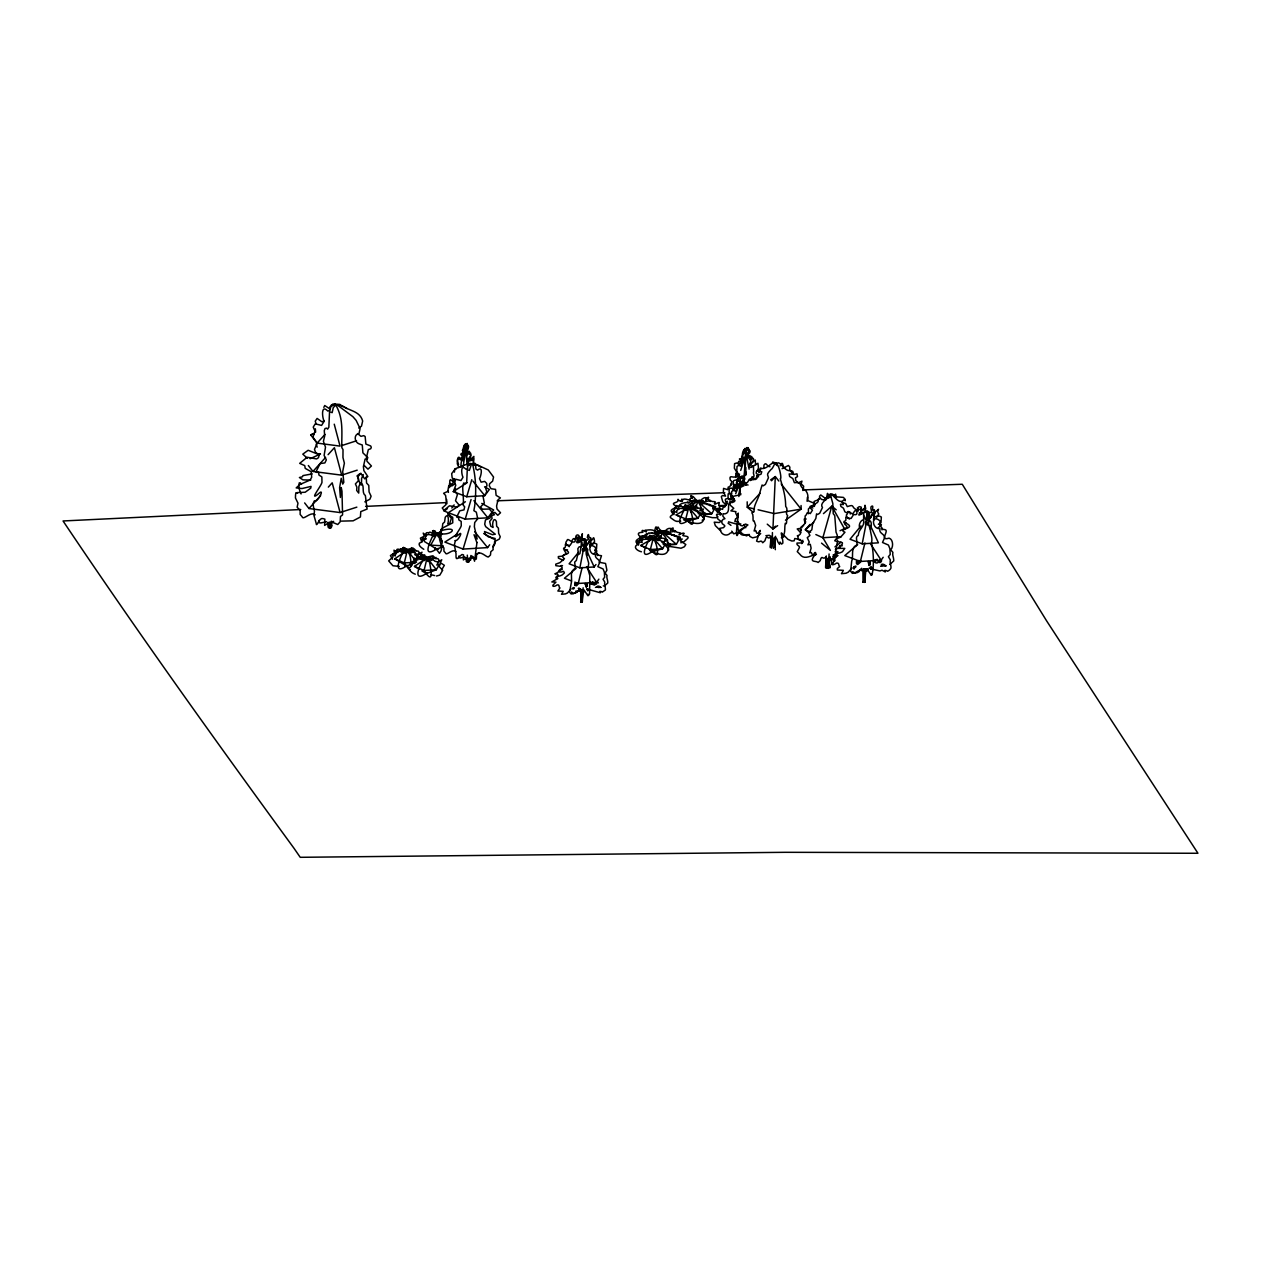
<?xml version="1.0" encoding="UTF-8"?>
<svg xmlns="http://www.w3.org/2000/svg" width="1261" height="1261" viewBox="0 0 1261 1261"><rect width="100%" height="100%" fill="white"/><g stroke="black" fill="none" stroke-linecap="round" stroke-linejoin="round"><path stroke-width="1.5" d="M737.023 486.242L736.329 488.149L733.382 486.084L733.098 489.835M468.414 464.521L468.509 459.162M864.037 578.389L863.974 581.81M863.265 569.326L863.328 582.188M773.371 548.362C771.59 536.24 776.035 534.27 777.801 541.773L779.487 544.342L780.007 542.041L781.584 544.09L782.797 543.223C783.538 539.692 778.652 527.713 783.333 535.452C785.54 532.237 784.232 528.469 785.256 523.315C787.573 525.821 785.855 517.845 787.684 515.686C784.531 513.259 788.913 509.712 785.682 506.355C785.587 495.541 782.955 488.117 780.275 478.707C782.198 479.7 778.92 463.244 775.941 463.544M580.927 590.053L580.927 601.592M863.407 568.9L863.407 581.952M745.771 475.255L745.881 467.516M746.008 457.853L746.071 453.976L740.711 470.416M297.013 492.61L305.178 492.247L310.758 488.149L311.057 486.399L301.994 488.543L296.193 487.897L299.929 484.476L310.111 480.047L311.688 477.241L311.215 471.709L305.209 468.367L304.752 465.624L299.677 463.37L307.132 457.239L316.637 458.925L318.45 457.727L319.175 455.032L315.455 452.163L314.509 449.389L317.141 443.084L325.023 434.399M441.445 533.876C452.762 535.105 458.705 525.727 441.508 530.55L440.704 529.762L443.762 527.413L452.762 522.811L452.715 517.278L447.954 514.63L447.592 512.455L443.557 510.658L449.483 505.803L457.034 507.127L459.209 505.188L455.505 500.727L457.428 494.564L454.086 489.851L455.773 485.17L454.307 481.891L455.946 479.29L460.959 480.536L463.023 477.225C461.431 474.719 460.297 463.26 465.908 469.155L467.799 468.383L467.358 466.538L470.668 463.969L477.478 464.962L488.275 469.99L493.555 477.036L492.625 481.135L489.631 483.735L489.284 485.832L491.049 488.732L495.526 489.363L496.109 495.337L500.396 497.89L498.032 499.75L496.582 506.039L497.023 509.034L500.522 512.738L497.78 515.276L494.848 512.392L491.585 513.889M300.26 483.026L301.615 483.909M753.684 479.81L752.486 478.345C755.828 475.302 752.502 474.246 753.605 471.646L753.479 465.892L752.013 467.027C751.02 467.941 746.748 467.484 749.365 464.915L750.689 461.605A2.207 1.34 76.5 0 0 750.563 459.95L749.838 459.839C749.444 458.768 748.167 457.554 747.537 456.514C745.834 454.07 751.067 452.573 747.6 449.956L747.442 448.018L746.512 449.657M775.2 539.393L774.995 547.148M307.385 458.326L302.798 454.149L308.157 450.272L318.198 454.323L319.853 453.613M579.051 587.989C582.361 591.724 582.44 595.003 581.321 601.97L582.188 601.45M738.851 496.535L739.687 492.279M580.864 601.812L580.69 589.155L578.279 588.477M314.21 500.98C317.693 502.918 325.637 486.73 318.387 493.886C308.346 501.988 321.429 485.911 321.981 482.238L321.854 476.894L318.907 475.019L318.734 472.418L316.306 472.308L316.212 471.409L320.121 463.559L324.897 462.929L326.331 459.855L324.109 455.41L325.511 447.151L323.415 441.35L324.707 435.943L324.266 430.726L324.991 428.567L326.567 428.094L327.624 429.15L328.853 427.243L329.547 411.716L332.163 412.646L333.282 407.602L336.64 404.198L339.871 404.418L342.708 406.72M455.095 540.512C457.853 542.057 464.174 529.21 458.405 534.885C450.445 541.316 460.832 528.548 461.258 525.648L461.179 521.392L458.815 519.91L458.689 517.845L456.687 517.042L459.792 510.815L464.001 509.885L464.663 506.78L463.228 505.235C463.859 499.104 462.755 493.098 462.724 487.219L463.654 483.042L465.735 483.499L466.712 481.986L467.264 469.675L469.344 470.4L471.441 464.347L474.877 463.685L481.087 467.185M743.627 483.089L746.181 448.096L746.276 449.357L746.985 447.529L748.072 448.065M581.794 589.849L581.431 601.465M864.368 568.679L864.069 574.906M466.081 558.024L466.334 561.618L469.297 561.019L470.148 557.457L476.327 559.112L476.626 554.146C480.993 549.701 487.629 559.238 488.937 556.511L490.497 554.982L490.781 551.766L493.177 549.67L492.846 546.376L495.021 542.577L495.116 538.463L488.385 536.871L485.438 534.459L484.523 531.527L492.389 534.696L495.305 534.207L485.658 526.641L484.713 524.245L485.438 519.942L490.009 518.05L490.529 515.938L494.359 514.787L489.378 509.034L482.38 509.192L480.567 506.922L484.319 503.076L483.105 496.645L484.46 494.438M737.149 518.823L737.858 513.794M594.12 553.453L595.334 552.602L595.633 547.621C587.61 540.543 588.209 555.266 595.649 554.414C593.978 559.064 601.182 559.127 599.306 563.336L597.84 566.662L603.073 568.947L604.366 572.147L604.649 577.27L603.057 579.256L604.776 582.109C604.224 584.584 605.17 585.908 605.359 588.446L605.422 589.959L602.206 592.166A3.279 2.695 59.4 0 0 599.716 591.425L600.331 592.749L587.122 589.06L587.831 590.842M594.672 550.411L596.485 549.181L596.816 544.169C594.987 542.277 589.344 543.302 590.227 546.675M743.659 486.179L743.817 483.94L742.13 484.256L741.531 482.396L743.123 481.103L743.312 479.007L741.169 476.626M878.318 527.555L879.674 526.594L880.036 520.951C870.957 512.959 871.635 529.588 880.036 528.643C878.16 533.892 886.278 533.955 884.182 538.715L882.511 542.482L888.438 545.067L889.888 548.677L890.219 554.462L888.406 556.716L890.345 559.931C889.73 562.721 890.802 564.234 891.007 567.087C891.432 569.137 888.296 571.044 887.46 571.296A3.704 3.058 59.4 0 0 884.639 570.461L885.332 571.942L881.975 570.193L879.989 570.934L873.179 569.452L871.13 566.646M878.35 524.277L880.982 522.716L881.344 517.057C879.295 514.914 872.911 516.08 873.92 519.895M739.671 477.052L736.802 471.062L737.007 466.491L738.757 465.293L740.774 466.271L742.366 460.864L743.438 461.416M827.437 558.607L827.137 566.583L828.178 568.38C828.209 564.944 827.184 553.689 830.164 559.033C830.053 553.232 831.598 567.907 833.158 562.863M332.006 521.534L331.233 527.681L328.538 527.051L328.27 522.385M440.924 532.741L440.546 534.759L441.823 534.16M580.895 589.565C578.767 594.861 580.092 586.728 578.153 591.204C576.608 591.504 571.028 596.012 571.69 591.882M826.302 498.678L827.515 493.366L828.099 496.235M331.265 521.171L331.186 526.389L329.279 528.012L328.995 522.59L324.629 525.396L324.865 519.138L322.879 518.57C319.38 517.152 316.369 528.028 316.243 523.567L313.942 515.402L314.462 511.194C313.91 508.278 311.893 503.013 314.446 501.405M468.367 458.389L469.644 460.123L473.884 456.403L473.143 464.6M587.122 555.124L587.784 549.497L586.034 547.038L586.192 554.131L588.729 563.257L587.91 569.026L589.817 575.615L589.596 593.742L588.509 595.428A3.279 0.883 86.6 0 0 587.736 594.294L587.894 595.712L583.906 589.864L583.953 592.071L582.283 590.558L581.841 602.001L581.353 601.371M655.657 542.782C655.641 540.212 651.921 540.953 655.231 536.997M691.06 512.234L687.608 505.566L686.488 510.547L684.912 509.617L684.628 507.537L688.096 507.947L690.492 505.929L689.956 508.088L685.07 506.276L685.574 507.505M870.405 529.447C874.094 518.807 865.125 516.915 870.248 529.242C870.594 534.049 872.817 538.163 871.493 542.876C873.794 552.633 874.031 567.072 871.966 574.984A3.704 0.993 86.6 0 0 871.099 573.692L871.272 575.3L866.764 568.695L866.827 571.201L864.936 569.468L864.447 582.409L863.895 581.699M733.35 498.063L731.522 495.132L731.679 491.459L733.429 490.419L735.447 491.112L737.953 487.865L735.258 486.163L738.252 485.485L736.944 482.474L738.694 480.914L738.883 477.698L742.587 475.996L743.88 478.077C747.111 479.511 740.995 480.788 742.587 482.474C742.02 485.296 747.615 480.93 745.487 484.918M399.248 566.41L392.912 565.748L388.687 560.877L393.038 556.889L392.691 554.052L395.197 555.975C394.866 553.311 397.136 554.808 395.229 552.948C399.138 553.059 393.337 549.686 397.262 550.994C394.709 547.006 403.142 551.199 400.714 548.661C406.625 554.682 400.494 546.754 409.431 550.143C411.512 546.517 410.077 553.611 411.953 550.931C413.435 550.285 416.366 549.213 415.957 551.199C419.85 550.285 418.179 552.633 419.598 552.885L417.265 555.754L418.416 556.353C414.175 559.805 422.577 553.611 420.339 558.04M653.151 539.109C658.478 535.058 650.897 538.447 649.636 538.4C650.361 541.552 648.753 540.338 647.271 543.144C647.066 543.727 637.798 561.98 653.419 550.758M739.813 490.955C740.302 486.651 739.561 474.53 742.445 476.942L743.88 477.099L743.407 479.59M319.049 520.43L318.954 522.637L320.767 522.952L326.631 521.723M458.941 555.959L458.862 557.693L460.297 557.961L464.962 556.968M466.239 444.692L467.153 443.431L467.342 445.086C469.959 445.89 467.941 449.168 466.617 450.303M467.547 559.474L467.295 555.139M837.651 540.543C836.374 546.612 836.784 546.47 835.523 551.672C835.933 563.478 831.204 546.013 834.498 561.476M578.279 554.414L577.853 548.677L579.114 546.864L581.037 546.628L579.918 553.626L577.664 554.966L576.372 560.451L574.669 562.122L575.331 568.017L572.321 570.792L571.406 574.118L571.611 581.148L569.594 592.103L571.17 594.026A3.279 1.45 -76.7 0 1 572.573 593.064C570.303 595.097 581.353 591.314 575.804 591.125M860.412 528.627C856.14 524.229 865.85 514.22 863.312 524.639C861.673 528.785 858.489 530.392 858.252 535.468C853.524 537.249 860.396 544.847 854.564 546.36C851.08 550.458 853.602 556.936 851.679 561.24L850.592 571.233L852.389 573.392A3.704 1.639 -76.7 0 1 853.965 572.305C853.319 574.953 857.559 570.303 860.254 570.224L861.689 568.285L861.279 570.744L864.589 569.436L863.848 582.361L864.841 581.778L865.598 568.774M466.869 558.15L467.027 561.334L469.171 561.839L469.171 559.758M476.973 542.293L474.562 561.224L473.316 556.889L470.857 555.518C471.188 567.529 468.004 551.656 468.241 562.059L467.421 560.578M582.062 601.529L583.149 587.815M770.566 546.785L771.054 539.062M826.223 558.907L825.845 566.898L829.864 567.986L828.966 562.075L829.896 556.653L829.155 561.681L830.211 567.214L825.561 567.482L826.302 555.959M719.306 510.595L717.194 512.124M776.24 464.883C779.188 457.538 784.247 472.591 790.521 470.463L792.68 474.231L789.165 473.931L789.622 476.485L792.806 478.534L794.398 482.695C802.532 481.797 798.512 484.886 803.225 488.732L806 490.923C808.853 494.801 807.592 498.142 807.938 500.649L813.991 503.171L812.904 505.819L811.58 506.102M425.745 557.977C425.146 553.658 428.661 559.143 427.81 561.413C429.197 559.395 429.008 561.697 429.954 563.903C429.449 563.604 434.966 585.12 426.06 573.456M772.41 538.746L772.41 532.583M744.037 483.357L746.071 453.976L747.016 457.664M494.454 541.867L494.848 543.901L493.335 546.801M836.027 497.449L835.602 494.139L834.136 496.598M738.615 463.938C737.433 461.037 740.254 459.713 740.916 462.913L743.312 462.361L743.36 461.242L741.121 461.227L740.633 460.06L743.627 459.398L742.366 455.552L744.116 453.708L744.715 448.49L746.276 449.357L748.057 447.639L749.333 450.224C751.036 450.618 749.854 454.007 747.741 453.944C746.748 458.752 750.5 455.174 751.461 457.491L750.847 458.957L753.243 458.342A2.207 2.065 16.6 0 1 753.479 459.934L752.927 461.431C748.735 466.097 750.673 467.358 755.67 464.836L757.94 463.228L758.46 467.941L757.12 471.047M738.252 513.069L737.401 524.371L738.41 531.07L744.873 526.925M739.655 494.233L740.648 481.04L742.098 486.73M829.407 496.377L830.29 494.375L832.812 503.454L833.237 513.668L834.75 515.591L836.043 532.126L837.304 535.294L836.784 539.298M740.995 478.376L741.074 476.39L740.806 477.352C737.338 476.343 736.377 481.592 737.07 483.53C738.331 485.548 729.488 483.988 737.322 486.147L734.091 489.504L731.475 488.117L729.252 488.574L729.079 492.231L732.909 497.37L732.137 498.915L730.702 498.915C720.031 497.559 729.41 502.177 724.586 507.111L723.183 507.237L722.569 509.365L718.439 508.262L718.313 511.225L720.898 513.936L719.873 514.772C718.802 513.274 714.814 514.173 717.21 515.875L717.808 518.996L720.914 521.329L719.211 522.543L714.246 522.164L715.318 525.616L720.488 530.723M829.344 496.519C830.605 489.851 835.633 498.095 838.959 497.023L843.388 497.401L845.264 499.451L845.201 500.696L844.066 499.703L842.206 501.374L842.632 502.635L845.705 503.549L847.282 506.623C854.816 503.99 851.207 506.922 855.793 509.412L858.473 510.547M466.759 445.779L466.665 444.55L465.876 445.212C462.897 445.196 462.96 449.925 463.197 452.132C465.53 455.032 457.459 453.944 462.614 455.473L463.228 455.725M746.433 450.871L746.181 456.986M745.897 471.961L745.818 474.435M578.515 583.181C574.259 589.533 576.986 582.55 578.184 582.85M771.417 548.188L772.173 539.676L771.228 536.256C767.161 541.505 767.318 532.378 764.938 540.733L762.732 542.75C760.619 538.762 760.02 543.523 756.568 541.095L760.241 530.377L757.908 533.324C755.15 534.238 757.467 528.863 754.125 530.991L755.67 525.459L754.078 520.84C751.871 522.48 754.267 515.182 751.855 512.786L754.078 511.73C753.384 504.936 758.46 499.813 760.21 491.301L762.085 485.012L763.157 485.816L765.411 484.429L768.438 477.746C767.744 474.168 765.947 474.987 771.007 469.502C773.45 468.682 775.673 458.263 777.012 465.073M731.017 485.264L731.175 483.83L732.058 484.24M740.664 494.927L740.822 493.603M725.926 504.826L726.068 503.691L726.951 504.101M746.685 448.617L744.353 449.673L743.139 454.228M458.909 467.595L457.302 463.812L457.522 459.619L459.083 458.783L460.895 459.997L463.307 455.142C457.207 451.564 466.586 455.52 462.346 450.335C465.514 449.026 462.283 443.494 466.255 444.597M410.172 563.131L411.07 565.685M825.419 498.852L825.545 497.859L826.128 498.694M463.213 466.334L465.672 449.452L466.869 455.158M741.216 476.737L738.851 477.162M441.508 531.496C438.718 531.133 440.184 534.522 433.185 533.245C434.257 538.384 428.882 532 426.076 535.799L423.207 533.104L424.248 536.224L420.402 538.148L421.915 542.214M770.203 547.605L770.991 536.65L769.273 535.294L765.884 535.673M689.168 507.631L690.319 506.764M733.524 489.142L734.611 484.87L733.461 483.783C731.947 478.754 736.14 481.339 737.937 478.881M751.335 459.556L751.792 457.932A2.207 1.592 -65.3 0 0 751.619 456.419L750.736 456.86M331.895 405.475L332.541 404.277M578.405 552.46L569.105 563.809L579.871 567.86L584.221 545.367L585.75 548.693M861.027 525.853L850.04 539.251L862.209 543.838L867.127 518.413L868.734 521.896M581.116 546.801C581.936 531.259 581.353 556.227 585.829 541.6M863.612 520.036L863.627 514.22L865.661 519.989L867.82 513.905L866.953 510.894L866.386 512.202L864.81 511.493L865.724 508.514L864.999 505.251L864.384 509.57L863.454 508.75C862.414 515.418 860.601 503.013 860.9 511.998C853.776 520.273 867.016 508.609 868.987 513.211L867.032 517.782L868.072 520.131L869.523 514.693L869.113 520.494M745.976 485.233L746.228 482.727L744.368 483.798L744.542 481.497L742.887 482.995L742.146 481.954M577.16 539.172C578.358 544.421 584.206 535.484 585.735 541.158M466.617 451.864L466.507 448.222M464.458 455.205L465.672 449.452L467.153 465.136M805.038 523.394L804.203 519.106L806.205 518.996M808.364 513.747L808.427 508.94C811.012 507.568 808.742 504.242 812.888 508.041M674.934 532.063C676.274 528.974 670.143 531.921 673.169 528.69C673.358 525.238 668.409 534.743 671.309 528.501C670.71 528.627 668.125 527.461 665.682 530.518C662.892 530.061 657.69 534.9 655.421 537.785M710.337 501.515C711.236 498.505 705.703 501.326 708.65 497.732C708.367 495.494 706.775 500.318 705.703 500.254C706.428 499.12 707.626 496.771 705.924 498.978C707.2 496.093 701.936 498.174 700.659 500.743C698.752 497.78 692.021 506.638 690.744 506.276M746.528 448.364L746.276 449.357C742.461 448.38 741.988 454.843 742.445 457.16C743.943 459.603 734.706 457.853 742.682 460.423L742.146 462.204L740.459 462.015L739.403 464.663L736.802 462.976L734.58 463.607L734.359 468.178L738.142 474.514L737.354 476.469L735.92 476.485C733.429 478.676 728.779 473.931 730.229 479.952L731.727 481.45L731.38 483.609L729.693 486.841L728.291 487.03L727.66 489.694L723.546 488.385L723.373 492.089L725.595 496.109L722.443 495.526L721.324 496.645L722.789 501.815L725.863 504.668M747.363 453.503C746.575 458.437 749.523 454.039 750.248 456.041L749.901 456.955M731.49 493.571L728.164 493.855L728.007 497.575L729.977 500.207M737.717 521.755C736.66 524.923 735.131 544.484 738.946 530.708M585.971 547.211L586.333 542.072L584.899 546.911L584.332 538.999L583.228 539.944L582.172 539.235L582.33 533.718L581.794 537.549L580.974 536.808C579.666 542.908 580.438 534.396 577.302 534.916C573.865 535.689 578.673 540.843 573.392 538.62L571.359 541.473C566.063 537.927 568.254 539.613 565.811 542.372L566.425 544.5L569.326 546.707M574.795 582.156L578.247 583.465L582.172 567.45M857.685 544.626L844.775 555.581L860.38 561.46L864.936 542.908M660.338 537.832L660.591 536.004L658.746 538.81L659.204 535.736L655.026 536.666M658.463 540.606L653.34 538.069L650.345 549.512L652.741 551.372L662.608 548.787L665.304 543.98L661.883 542.293M688.742 507.521L676.18 514.914L685.748 518.98L698.011 518.239L688.742 507.521L685.748 518.98L688.128 520.84L698.011 518.239L700.69 513.448L688.742 507.521L683.793 508.829M454.386 472.15L454.858 469.013L455.93 469.281M858.93 560.53L857.653 564.55L860.601 562.028L860.585 560.704L859.277 562.359L859.025 560.514M413.829 551.845C416.382 542.892 411.37 557.977 409.415 550.222M415.295 574.196C411.811 573.077 409.746 570.713 408.501 568.065C414.128 566.709 410.298 559.332 414.948 563.541C414.727 560.546 416.682 562.705 415.027 560.388C418.163 560.168 414.38 557.914 416.666 558.245C415.941 554.887 422.34 558.465 420.811 556.495C422.64 559.143 424.673 559.742 423.444 556.448C425.43 556.511 427.621 559.821 429.355 557.283C431.546 555.644 429.812 561.76 433.217 557.535C435.077 559.774 434.162 553.027 432.491 559.317M670.647 544.216L667.778 548.172M706.034 513.684L703.181 517.64M409.526 569.783L410.44 569.436M834.782 554.273L834.971 555.534L838.045 555.612M455.568 488.496L453.251 491.617L466.712 496.755L471.803 479.7M465.404 501.752L448.349 512.691L465.214 519.154L471.078 499.545M457.444 534.018L444.865 542.088L463.102 549.071L470.022 525.947M597.399 555.565L597.493 554.225L596.469 554.083M882.006 529.935L882.117 528.422M461.037 467.2C460.533 458.484 463.717 460.029 465.672 449.452L465.94 453.298M360.835 473.19L357.746 476.989L360.283 484.681M690.634 507.616C691.296 507.505 694.764 507.269 695.426 508.577M814.37 506.449L814.748 504.211C811.39 500.585 817.065 500.995 818.893 499.403M660.275 538.652L662.419 531.921L666.123 531.133L669.67 532.646M695.678 508.12L697.806 501.374L701.526 500.601L690.587 501.263M454.638 478.691L452.368 484.224L449.499 483.546L449.641 487.534M737.149 481.371L739.529 474.073M772.441 463.023L772.946 461.825L773.419 463.307M583.307 550.348C582.03 553.878 582.314 546.58 583.118 549.165M448.096 490.687L448.459 492.389M732.121 502.729L733.539 499.12M735.667 493.697L740.648 481.04M739.592 531.275L739.072 533.056M819.603 498.883L819.587 496.156L820.785 494.974L825.829 498.741M763.914 468.272L763.945 465.057C766.325 461.069 767.114 467.358 769.982 466.696M720.788 514.977L721.04 513.684L715.775 510.358L717.604 508.482L712.828 509.05L714.546 507.663L712.733 507.726L713.805 506.496L709.407 505.425L709.644 504.368L706.964 504.526L706.444 503.454L702.298 503.738L703.307 500.601L699.855 501.389C697.223 502.382 690.918 499.687 692.321 502.477C693.314 505.125 684.077 500.176 688.585 502.776C683.888 501.673 676.448 505.598 680.924 505.74C679.269 507.647 673.311 503.36 676.716 507.269C672.412 508.908 668.882 510.484 672.775 512.581C677.441 513.416 667.116 516.048 671.215 518.208C673.011 519.248 674.446 520.982 676.905 521.439M807.072 501.263L807.434 497.181M578.121 590.589L577.049 591.393M860.238 569.515L859.561 570.492M323.825 407.398L324.723 405.522L329.862 408.927M333.976 405.222L335.253 403.693L337.633 408.596C343.496 421.442 341.495 434.651 341.826 447.639L343.008 449.594L342.96 457.585L344.379 463.181L342.693 471.598L343.812 482.301L342.74 484.082L341.227 478.329L339.603 487.692L340.391 497.464L341.242 487.566L341.983 491.207L342.566 514.929L340.47 516.474L340.186 521.802L337.743 524.497L331.517 521.912L330.54 527.855L329.704 526.767M315.36 428.803L315.613 432.192M868.939 514.157C864.4 531.622 877.561 501.894 873.447 519.453M760.95 468.761L759.012 472.607M466.255 444.282L467.39 444.108L468.178 447.56M748.939 450.744L748.656 449.42M758.507 471.047L759.721 471.661L756.884 470.589L756.348 471.85L756.19 473.253L757.94 474.751L756.773 478.628L754.945 479.306L752.123 476.705L751.351 478.345L752.186 479.889L750.2 480.536M474.514 464.805L474.798 463.134L473.695 463.843M439.017 564.96L436.322 569.751L426.391 573.613L421.931 570.918M584.458 549.528L584.868 548.551L584.473 550.978M667.731 550.647C670.474 550.159 666.738 546.927 665.509 545.635C669.591 541.883 660.039 546.47 664.263 542.987C663.932 540.78 657.296 540.559 656.666 538.652C657.627 535.752 654.412 538.479 653.151 538.447C651.685 534.112 652.599 538.841 651.291 537.091C648.375 535.436 651.385 540.512 648.753 538.463C646.814 534.554 645.317 540.874 647.098 533.655M463.859 452.053L464.6 454.795M695.583 507.568C696.513 500.759 694.102 511.887 693.645 505.771C692.557 503.533 690.981 509.397 687.087 507.095C684.628 501.831 685.401 506.024 683.604 507.757M828.824 498.048C831.062 488.385 835.807 502.493 841.544 501.358L843.357 504.589L840.457 504.258L840.866 506.418L843.499 508.23L844.854 511.793C847.124 514.283 850.529 509.743 850.277 514.031M463.26 456.183L460.249 458.61C458.106 454.764 457.176 459.508 457.585 461.715L458.626 464.647M775.562 536.288L774.333 542.734L775.342 549.686M829.076 553.973L828.887 558.749M660.181 538.116L660.039 539.109M749.113 451.942L748.136 452.778M473.458 462.314L473.569 458.72L472.008 460.044C470.952 461.1 466.617 461.526 469.202 458.689C470.826 458.31 471.236 454.007 469.691 453.976L468.84 454.338L469.029 451.737L466.176 452.904L466.381 443.951L465.876 445.212L465.419 443.888L464.6 446.63L464.631 453.424L463.985 452.068M579.871 567.86L594.183 566.961L595.964 564.487M578.247 583.465L596.611 582.314L598.88 579.13M860.38 561.46L881.124 560.168L883.189 557.283M451.816 508.01L454.133 504.889M466.712 496.755L484.776 495.683L489.378 489.457L484.587 486.793M465.214 519.154L487.849 517.798L493.634 509.996L481.781 503.407M463.102 549.071L487.597 547.605L489.678 544.799M317.409 442.611L316.306 444.077L317.157 447.151M592.638 544.516L594.546 541.442C593.348 531.858 592.607 544.973 590.558 537.596C588.146 539.472 589.076 529.998 587.311 537.422C590.684 539.645 585.75 541.458 585.072 538.873C580.943 559.033 593.663 530.881 589.817 546.281M648.217 538.289C650.771 535.452 647.665 532.993 653.687 538.573C649.919 538.242 651.701 543.144 646.972 538.62C646.562 539.866 643.63 538.463 641.203 540.701C645.191 544.894 636.238 539.424 639.059 543.822C631.919 546.376 636.726 550.726 641.423 551.782M876.631 517.451L878.791 513.984C875.15 510.059 882.7 506.544 874.756 512.265L874.283 509.633C870.5 512.723 874.882 503.486 871.099 506.701C869.822 509.018 874.094 513.968 868.939 512.234C867.048 508.766 865.976 516.443 867.127 518.161C872.013 521.439 870.279 513.369 874.22 511.667L875.213 512.975L873.684 515.45L874.094 517.546M597.761 582.078L598.376 582.913M810.035 524.403L805.338 529.793L808.285 532.221M839.842 547.573L835.381 549.323M308.346 465.53L312.949 471.456L325.574 457.475M328.096 454.669L334.401 447.687L341.684 475.161L357.194 470.164M304.642 502.918L308.992 508.53L320.593 495.683M328.333 487.109L332.195 482.821L340.076 512.549L356.847 507.143M441.76 569.767L444.361 565.306L440.357 562.721L441.76 559.774L438.182 562.091L434.887 561.224C433.563 558.875 429.229 560.262 428.614 557.031C423.397 560.625 425.351 551.703 424.263 556.054L423.333 554.903L423.27 560.215L419.913 558.26L420.764 559.395L418.163 558.371L417.974 559.711L415.909 560.373L413.781 557.709L414.081 560.672L412.836 561.444M877.025 559.222C875.891 559.994 875.134 563.32 874.503 560.073M760.02 493.303L747.269 507.237L752.975 512.076M771.496 480.772L775.31 476.579L778.841 481.024M775.483 526.184L772.93 528.974L767.24 524.15M727.234 501.216L727.045 503.628M363.263 474.546L361.592 478.471L361.45 485.028M782.072 468.698L788.44 465.482L789.875 467.153L789.607 470.353L792.759 471.346L793.721 474.499L796.984 473.837L797.488 476.611L795.439 477.793L795.723 480.52L798.26 482.821L801.964 481.15L801.176 483.877L803.683 486.273L802.894 490.529M816.419 554.477C811.249 554.998 804.471 560.735 799.837 554.225L797.267 551.64L798.765 548.866C801.476 545.524 795.88 545.903 797.015 543.065L802.327 542.908L803.21 541.836L798.355 539.487C796.211 538.589 799.71 537.044 797.283 535.783C803.998 534.538 798.166 527.397 802.122 526.641C802.958 524.97 807.166 522.59 805.085 520.746L805.133 515.97C808.033 514.252 805.385 511.004 810.303 513.59L812.431 510.185L810.728 508.372L811.343 505.976L814.149 506.213C813.991 502.461 819.555 503.675 817.979 499.592L819.871 497.953L821.857 499.545L825.656 500.034L829.076 494.265L830.542 496.913M579.477 537.895L577.554 538.873M861.515 510.201L861.153 507.095L859.308 506.607L857.385 507.978L858.252 509.901M592.26 581.936L591.362 583.591L590.132 582.093L590.101 583.528L594.514 585.072L593.096 582.204M813.692 522.338L805.338 529.793L810.602 532.174M823.449 513.621L831.803 506.165L836.216 509.807M576.167 568.317L564.439 578.263L571.343 580.864M828.54 497.386C822.613 501.752 820.328 504.81 822.487 507.474L819.713 513.227L817.585 514.488L816.561 513.857L815.835 518.492L812.667 523.614L811.832 529.825L808.585 532.583L809.909 535.468L807.261 537.675L809.263 542.041L807.891 544.831L810.303 544.342L811.107 548.188L809.72 552.917C812.715 550.694 811.138 556.779 813.739 554.241C815.363 550.127 817.16 554.036 814.243 555.77C808.711 563.036 816.245 560.373 818.105 562.485L820.17 560.688C822.267 553.611 822.519 561.098 826.081 556.653L827.027 559.506L826.144 568.191L828.713 566.725M358.802 428.11L361.481 426.171L362.664 421.016C359.858 410.818 349.392 411.149 342.409 405.774L333.818 404.545L329.657 407.776L330.209 410.109L327.828 411.07C320.767 403.63 322.185 418.069 324.203 421.237L321.587 425.414L315.266 423.838L313.217 427.116L315.045 431.246L312.933 437.141L317.141 443.084L340.044 446.11L334.244 424.185M760.698 533.576L756.931 536.839L752.612 537.832L749.775 536.398C749.996 531.921 741.846 537.864 740.191 533.135L740.365 530.834L747.946 524.939L745.424 524.056L742.524 525.837C738.252 526.215 740.002 520.036 734.864 521.628L735.526 518.807C741.011 517.956 733.981 513.542 735.967 511.651L730.891 510.863L733.76 508.293L730.324 505.251L729.504 501.91L733.902 501.925L735.005 500.743L732.215 496.535L739.009 495.053C739.655 492.657 738.473 489.221 742.02 485.721L745.204 484.019C751.099 480.725 746.055 477.415 755.323 479.527L757.42 475.665L761.061 474.152L761.786 471.709L757.971 471.409L760.651 468.036C766.956 471.346 774.191 457.065 776.713 464.931L777.123 465.624M446.615 499.466L446.914 503.754M485.974 492.956L486.809 491.727L485.438 487.581L486.982 485.769L486.651 483.341L484.665 481.387L481.103 482.175L479.511 478.565C480.961 476.422 483.499 465.262 477.572 470.101L475.917 469.045L475.696 466.081L473.695 464.221L471.062 463.812L466.255 464.426L455.331 468.729L451.674 473.647L452.179 477.856L454.685 480.898L454.449 484.145L451.879 485.942L448.806 485.564L447.765 491.412L443.62 493.287L445.622 495.494L446.394 501.957L445.748 504.873L442.233 508.01L444.502 510.941L447.434 508.546M834.94 546.864L841.024 542.12M468.84 464.978L470.7 463.354L472.702 464.458C475.665 477.541 476.595 489.694 474.672 506.165L473.868 510.689L476.327 512.155L477.73 518.76L474.719 522.495L474.357 526.704L477.162 538.999L474.01 534.727L476.847 542.593M865.629 525.017L865.487 521.818L865.881 522.716M402.007 551.719L402.953 550.947L402.716 547.637L403.599 551.01L403.583 547.337L404.513 548.488C404.387 545.666 407.997 552.097 408.99 553.311C411.023 557.409 410.061 558.576 411.685 565.338M421.757 559.301C424.122 558.686 420.402 549.733 423.444 558.071M770.613 479.889L775.31 476.579L772.93 528.974L777.643 525.664M785.461 520.163L801.129 509.129L801.082 505.519M431.924 534.727L432.854 534.018L432.602 530.692L433.5 534.097L433.469 530.455L434.383 531.638C436.022 528.595 434.162 536.083 440.593 532.599M749.302 534.412L746.48 535.909L743.218 534.128M364.839 501.862L369.899 499.198L371.097 496.219L369.079 491.932L368.779 485.422L366.573 483.026L366.226 476.894M495.274 541.221L499.293 539.093L500.254 536.745L498.647 533.324L498.41 528.17L496.661 526.263L496.377 521.392C493.335 515.623 491.853 525.096 493.098 527.429L490.797 526.247L489.662 521.471L492.105 518.46L491.412 515.371M413.261 563.462L406.641 566.031L394.74 558.844L407.366 550.19L411.827 552.885M418.951 569.121L414.491 566.425L427.116 557.756L431.577 560.467M469.344 457.585C470.905 457.002 471.519 452.368 469.849 452.809C469.313 448.869 467.595 453.992 466.633 450.429M409.242 550.553C410.156 547.053 404.371 550.379 405.333 553.169C403.488 552.334 403.157 552.728 401.424 555.502C401.345 555.817 391.225 576.86 407.335 565.417M835.349 554.099L837.982 551.688L835.334 551.341M453.251 491.617L467.169 482.679M858.252 510.863L854.895 510.784L852.594 514.015C844.996 509.271 849.851 512.029 846.32 515.04L847.014 517.42L849.504 519.075M425.903 538.636L422.782 540.575L425.997 538.983M437.299 548.582C420.417 559.711 431.498 539.361 432.255 536.76C434.604 536.303 434.462 536.571 436.18 533.718C434.935 532.473 433.027 530.991 433.28 534.301C431.561 532.378 429.008 531.307 428.803 533.072C425.241 531.575 426.707 534.191 425.351 534.16C426.99 537.422 424.484 536.839 425.083 539.361C420.228 535.279 424.705 541.962 419.361 543.144C418.242 545.698 421.426 547.7 423.791 549.307M802.8 540.291L801.744 543.633M477.383 553.957L478.928 553.027M803.572 525.506L801.57 526.657L801.775 527.76M685.338 507.663C684.266 508.12 678.229 503.785 678.67 507.82C678.702 511.667 674.934 504.621 675.171 508.64C674.998 510.406 669.512 512.155 673.957 514.598M427.085 572.998C410.976 584.127 420.654 563.131 422.041 562.138C422.719 559.033 424.279 561.602 425.067 559.837C425.477 557.598 432.476 555.171 431.309 556.637L432.964 555.691L432.318 559.285M688.821 520.21C672.286 530.708 682.863 512.991 683.777 510.579C688.222 509.87 679.301 507.127 679.411 508.94C677.015 509.791 676.243 510.91 676.873 511.682C677.709 514.252 672.081 508.861 674.083 512.738M324.045 421.048L321.886 421.773L317.11 418.431L315.234 421.174L316.212 424.153M640.777 545.461L653.34 538.069L662.608 548.787L650.345 549.512L640.777 545.461L645.9 547.999M731.38 502.477L733.839 500.932L734.201 498.789M725.579 505.425L719.259 505.582L720.22 510.138M868.151 569.231L865.219 569.405L864.92 582.298L863.139 581.888M583.008 590.164L582.267 601.907L580.69 601.529M865.755 569.026L864.983 582.093L863.028 582.204M434.257 558.024L436.085 557.441L435.707 558.765C439.6 557.866 437.93 560.215 439.348 560.451L436.81 565.054L440.357 563.919L439.08 566.504L442.69 570.224L439.805 575.142L436.479 576.009M432.428 535.799L437.252 533.403L440.325 535.31M588.13 589.612C585.735 586.27 587.847 592.56 588.398 589.454M835.113 558.134L836.863 556.085M317.126 443.163L310.695 434.887L314.052 433.358M310.096 458.72L320.515 453.992M758.555 474.357L756.71 475.807L758.618 476.863M682.658 507.474L697.806 501.374L715.744 506.638L711.756 513.763L700.817 514.425M645.585 538.683L662.419 531.921L680.357 537.186L676.353 544.311L665.414 544.957M432.302 535.373L437.252 533.403L440.215 535.405M443.226 546.533L436.637 549.15L424.374 541.489M867.867 569.893L867.284 569.105M412.867 551.719C412.741 553.658 416.225 551.057 415.137 553.658L418.431 554.509L422.009 552.208L420.607 555.139L424.594 557.725M780.086 465.892C783.727 459.162 782.041 467.595 784.736 468.288M341.195 521.124L353.127 520.825L360.41 516.978L360.772 511.635L367.093 509.066L365.359 495.526C361.056 492.688 365.469 484.492 360.41 482.995L358.881 486.494L358.723 493.098L356.674 490.434L356.879 487.203L355.397 483.925L358.203 480.945L358.471 478.408L357.021 475.917L359.511 473.963L361.371 474.168L364.713 478.849L367.849 476.563L363.877 470.621L363.389 466.665L365.091 459.13L367.298 458.909L367.802 457.601L362.9 452.841L362.285 445.007L359.101 443.856C354.546 442.39 353.364 434.383 359.007 433.516L360.094 428.614L356.138 420.402L352.891 416.682L337.286 405.033L334.007 403.993L331.328 405.096L329.941 407.098L330.618 408.075M310.695 434.887L314.352 433.705M341.889 445.527L356.548 440.798M331.864 521.959L333.645 521.392M466.176 445.117L465.262 444.471L464.474 449.767M453.708 478.518L452.794 481.056L451.659 480.599C449.483 477.131 448.979 483.877 451.06 484.713M344.19 407.067L346.964 408.596M650.045 538.936L653.34 538.069M312.176 473.9L302.939 475.602L302.451 476.784L299.424 477.525L302.955 479.858L310.758 480.094M562.516 565.653L561.082 565.558M717.84 516.647L716.437 517.704L712.229 517.64L704.726 515.859M740.885 523.961L737.401 524.371L728.559 521.818M680.782 542.766L683.793 541.899L687.828 538.337C690.003 535.247 680.53 536.603 683.241 534.759C686.583 531.716 680.294 533.482 679.033 534.869C683.194 531.433 677.252 533.75 675.77 531.228C671.877 531.417 669.071 533.04 664.91 532.378C661.584 533.182 655.752 527.902 657.485 532.41C651.874 528.548 648.958 530.14 645.017 530.266C650.597 535.231 639.091 526.94 642.905 532.3C634.945 532.3 639.028 536.067 642.527 538.699M440.798 536.524C441.003 533.435 435.723 532 437.93 534.963C437.441 538.352 439.537 535.247 439.395 538.084C439.695 542.262 444.03 548.299 439.648 552.964M746.733 484.744L748.072 485.012M852.073 567.891L848.038 572.352A6.951 6.226 -37.9 0 0 846.131 573.235L841.465 573.692L843.388 570.335L837.32 570.004L837.32 568.553L839.684 566.536C838.108 565.306 839.653 562.579 836.421 563.1C835.539 564.171 831.015 566 831.677 563.478L835.176 559.979L830.542 559.758L836.374 556.4L837.099 553.358L838.597 553.185A11.176 10.025 -37.9 0 0 842.506 551.656L844.775 548.393L838.045 548.362L842.364 544.058L842.364 542.703L834.735 540.796L836.027 538.936L840.661 537.139L844.965 532.237C835.901 528.611 859.955 528.564 843.767 522.338L844.192 521.313C848.101 521.234 843.451 514.283 847.865 518.082L851.096 518.429L853.618 514.551C860.018 515.623 854.375 510.658 858.457 509.113L861.105 510.011L860.743 514.157M570.902 589.155L567.34 593.096A6.147 5.517 -37.9 0 0 565.637 593.884L561.508 594.294L563.21 591.314L557.851 591.031L559.931 587.957C558.308 587.043 560.057 584.332 557.047 584.915C556.259 585.861 552.255 587.484 552.838 585.246L555.959 582.141L551.845 581.952L557.015 578.988L557.646 576.293L558.97 576.135A9.899 8.874 -37.9 0 0 562.422 574.78L564.424 572.92L563.62 571.343C558.197 573.503 557.078 570.666 562.296 568.065L561.381 566.425L555.865 565.685L555.738 564.171L559.837 562.674L564.471 558.733C556.605 553.138 577.538 555.423 563.541 548.834L563.935 547.936C567.387 547.873 563.273 541.71 567.182 545.083L570.035 545.382L572.273 541.946C577.932 542.892 572.935 538.51 576.561 537.139C582.472 536.76 575.048 541.379 577.049 542.719C580.801 543.428 582.834 536.587 585.876 540.764L584.142 544.784L585.23 545.304M434.777 549.292L438.497 549.024M862.209 543.838L878.397 542.829L870.342 525.38M677.031 521.423L680.751 521.203M686.299 520.872L690.019 520.651M660.654 531.464L666.123 531.133M416.571 562.17L404.308 562.91L394.74 558.844M404.813 566.063L408.517 565.842M650.912 551.404L654.617 551.183M580.596 601.828L582.33 601.718L582.346 591.251L583.37 590.447M841.26 536.634L822.866 537.722L815.851 534.554M800.64 539.692L794.793 538.51L794.131 540.811L791.798 541.016L787.952 539.361L784.027 535.373L783.585 537.076L781.347 537.722M300.764 509.523L63.05 520.966C137.417 631.919 215.221 740.396 293.986 848.259L300.228 857.307L785.209 852.31L1197.95 853.271L1046.583 620.822L962.269 484.256L803.304 489.914M365.595 506.386L446.126 502.619M690.429 507.742C691.643 509.838 698.499 508.861 698.657 512.581C696.23 516.19 705.577 510.106 700.753 515.323C703.622 516.679 705.529 520.478 702.156 520.194M497.149 500.79L724.807 492.704M449.688 486.052L448.632 487.692M704.489 513.921L711.756 513.763L697.806 501.374M655.153 532.079L662.419 531.921L676.353 544.311L670.915 544.421M846.32 522.968L844.429 523.804L846.982 526.31L846.825 527.555L840.015 530.723M740.806 531.559L739.498 532.804M880.635 566.331L883.725 565.038L885.852 566M733.382 497.307L730.56 495.573L731.317 499.971M557.882 578.61C551.388 578.09 563.241 573.96 554.872 573.834C557.551 573.014 559.758 570.461 561.192 569.562A9.899 8.149 59.4 0 0 562.233 569.578M443.1 545.792L430.71 545.162L437.252 533.403L442.012 541.205M875.701 559.6C881.833 561.476 875.764 565.779 873.589 560.373M315.14 514.803C310.9 510.863 302.971 521.014 302.088 516.695L300.15 514.441L300.15 510.374L297.139 507.237L297.974 503.171L295.452 497.969L295.531 495.179L295.831 492.815L297.501 493.161M455.851 551.483C452.463 548.346 446.173 556.416 445.48 552.98L443.935 551.199L443.935 547.968L441.555 545.477L442.217 542.246L440.278 535.909L440.515 534.034L441.839 534.301M879.5 524.072L881.392 524.639L880.824 526.452L882.637 529.242L884.844 529.636C889.777 530.187 878.901 541.347 889.037 538.148C892.914 539.062 893.813 546.612 890.755 549.812L892.898 552.397C892.252 555.218 893.355 556.369 893.655 559.269L893.75 560.94L889.762 564.487M595.176 550.379L596.847 550.868L596.343 552.491L598.234 555.234L601.497 555.723L599.322 562.296L605.532 563.462L606.904 570.208L605.122 573.156L607.03 575.442C606.446 577.948 607.424 578.957 607.707 581.526L607.77 583.008L604.255 586.129A3.279 2.932 -37.9 0 0 603.278 585.861M312.949 471.456L341.684 475.161M308.992 508.53L340.076 512.549M455.284 540.843L454.386 545.02L456.041 553.847C455.647 562.028 457.491 558.056 461.983 554.477L463.559 554.919L463.37 559.9L466.838 557.661L467.059 561.965L468.509 559.553M655.042 538.289C658.352 539.172 661.253 537.265 664.862 538.652C666.265 539.409 661.536 544.121 666.927 539.771C669.008 540.307 665.256 543.444 670.237 543.838M749.649 464.805L755.229 460.029L755.591 464.537M637.372 543.128C634.63 541.836 639.217 540.733 640.352 540.023C638.996 538.573 640.178 536.288 641.092 539.282C645.348 540.701 639.485 536.035 644.907 537.312C647.208 536.256 638.602 534.979 640.746 537.296C636.584 540.228 633.763 540.48 638.57 545.13M730.813 502.556C725.942 502.351 731.616 512.612 724.965 513.873L723.073 513.731L722.837 516.127L724.933 518.712C721.576 518.854 720.267 523.52 723.972 524.923L724.87 525.995L723.53 527.65L719.716 528.359L720.567 529.967C720.709 534.459 726.856 537.123 730.387 533.025L732.767 532.536L733.713 533.829L739.576 531.953L742.177 533.387M869.034 568.238C873.637 569.546 869.712 566.016 870.973 569.247M754.472 508.94L747.269 507.237L747.19 501.831M758.066 509.775L774.27 513.59L801.129 509.129L781.189 483.988M683.541 519.753C714.467 532.678 701.762 508.088 698.515 502.193C690.429 496.267 694.906 504.999 689.2 499.577C688.522 500.585 685.826 498.174 682.721 499.435C678.828 498.631 685.653 501.216 681.066 500.617C684.802 502.524 678.071 501.043 678.024 499.293C679.663 503.959 667.889 501.531 676.779 506.67M669.339 546.391L681.035 548.236L684.392 546.738L685.826 544.5L680.388 540.906L682.201 539.014L677.425 539.598L679.159 538.211L677.33 538.258L678.402 537.028L674.005 535.957L674.257 534.9L671.561 535.074L671.057 533.986L666.896 534.286L667.904 531.149L664.452 531.937C655.105 530.219 659.046 535.121 651.448 532.631C656.193 534.822 647.319 531.779 648.58 533.513C645.884 534.16 644.623 534.696 645.033 535.547L643.252 535.846L645.411 536.429M649.982 550.726C676.337 563.762 668.031 537.911 663.475 535.011C662.009 529.131 659.676 531.117 658.21 527.114C657.344 528.107 656.193 526.026 656.981 529.652C655.736 523.252 655.184 529.825 654.475 531.764M430.978 574.701L434.651 575.568M567.513 549.828L564.14 550.127L566.268 553.469L562.043 556.18L558.324 556.574L558.418 558.134L563.431 560.404M600.788 587.468L599.211 586.617L595.476 587.39M738.426 479.952L737.732 480.977M423.68 558.229L423.097 557.488L425.651 558.008M723.089 506.307C713.143 506.654 725.059 499.324 714.94 504.242C712.497 503.502 718.833 501.389 712.307 501.515C709.454 498.962 700.801 505.109 696.624 500.081C695.095 499.372 694.685 497.575 692.399 496.172C691.879 497.055 693.266 501.437 690.996 495.541C692.431 499.703 688.837 497.133 689.877 501.232M695.363 507.994L697.538 507.111L697.349 508.278L700.612 508.104L699.839 511.036L703.402 509.066L702.03 511.54L705.624 513.306M414.491 566.425L424.059 570.492L436.322 569.751L427.116 557.756L424.059 570.492L426.391 573.613M834.687 558.024L832.875 556.81M364.287 465.561L367.976 469.171L371.428 465.987L367.03 461.321L366.478 457.554L368.307 449.625L370.75 448.727L371.286 447.292L370.687 445.968L365.879 444.061L365.154 436.527L363.688 435.644L360.93 436.353L357.651 433.563M743.249 459.162L741.594 456.845L743.076 457.648M676.18 514.914L681.303 517.451M684.723 519.154L688.128 520.84M649.32 549.686L652.741 551.372M392.502 559.254L390.421 555.549L394.33 553.106L394.031 550.143L396.285 552.759L398.224 552.129L398.413 550.805L401.014 551.829L400.052 550.6L403.236 552.696L403.347 549.906L408.737 550.348L411.78 547.652L411.559 549.055L413.214 548.109L412.757 550.174L413.45 549.165L412.568 551.703M483.625 533.498L493.839 539.156M738.126 475.082L735.778 473.222L735.951 477.43M414.806 554.682L419.267 557.378M300.701 483.72L299.188 482.9L298.825 488.023L301.08 493.981M441.539 534.696L440.388 531.874L442.138 528.737L442.8 523.646L444.566 522.022L445.243 517.231C448.711 512.013 448.932 521.77 447.718 523.741L449.011 524.103L449.925 522.937L451.375 518.35L449.657 516.364L449.373 513.259M859.308 512.801C863.123 515.481 866.496 507.836 868.845 513.653M727.991 523.094L730.97 525.38M738.394 484.271L736.219 482.947L738.442 485.485M821.542 543.128L830.384 550.411L822.866 537.722L831.803 506.165L844.886 529.525M328.033 523.047L328.364 527.571L331.328 527.382L331.864 525.333M745.771 527.744L743.895 524.576M853.445 568.096L854.044 569.137M800.625 532.631L797.188 528.942L799.553 528.454L801.365 530.172M472.985 481.15L484.776 495.683M473.931 500.633L487.849 517.798M474.703 531.716L487.597 547.605M690.918 511.903C691.785 513.4 696.356 531.811 687.797 520.667M655.515 542.451C656.319 544.043 661.095 562.185 652.394 551.215M406.31 565.874L408.406 568.569M415.421 560.672L407.366 550.19L404.308 562.91L406.641 566.031M435.218 547.668L439.411 553.28M859.545 570.13C860.412 572.778 852.893 574.118 852.531 571.753M870.531 543.854L881.124 560.168M586.507 566.772L596.611 582.314M731.727 531.133L732.389 532.284M468.241 447.482C466.633 451.249 465.608 464.174 468.461 460.769M587.279 552.003L594.183 566.961M839.495 546.911L839.747 545.524L841.103 545.761A11.176 9.205 59.4 0 0 842.269 545.777M585.719 545.493C588.383 546.108 591.976 531.37 590.4 544.594M467.673 458.972L468.477 462.787M746.071 453.976L749.113 469.171M578.894 537.943L578.563 541.6M463.197 457.049L462.787 456.009L462.488 456.955M464.647 451.753C462.582 451.343 464.316 463.197 462.519 460.328M329.767 522.022L329.925 522.921M585.167 583.575L586.27 587.043L585.167 583.575M868.183 561.586C868.955 560.53 870.027 571.091 868.183 561.586M871.587 568.538C870.973 571.296 869.05 564.518 871.587 568.538M867.962 523.205C867.6 528.785 867.158 519.895 867.962 523.205M586.917 586.333L586.948 584.064L586.917 586.333M870.169 564.707L870.216 562.138L870.169 564.707M574.874 585.356C576.608 587.027 574.086 580.123 574.874 585.356M856.566 563.604C858.52 565.385 855.699 557.598 856.566 563.604M572.415 588.446C573.471 590.779 576.151 585.514 572.415 588.446M853.792 567.087C854.816 569.846 858.205 563.635 853.792 567.087M595.791 582.204C593.285 587.405 599.495 582.141 595.791 582.204M880.194 560.042C877.388 566.063 884.371 559.758 880.194 560.042M600.693 587.311C595.066 588.477 596.989 584.032 600.693 587.311M885.742 565.811C878.239 566.851 881.581 561.586 885.742 565.811"/></g></svg>
